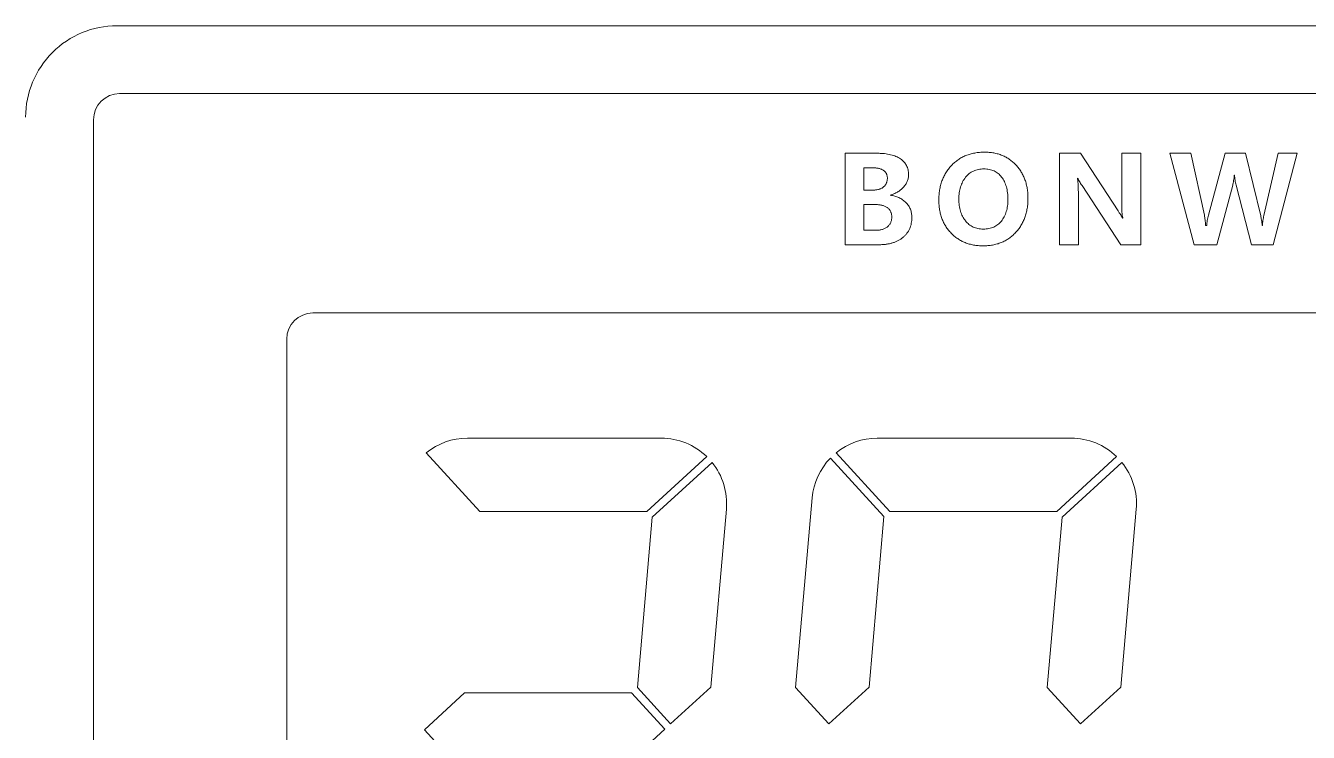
# Model space of a CAD drawing. Header units: millimetres. Extents: x 130143 to 328923, y 19139 to 134795.
# Drawn here: x 230552 to 231289, y 63557 to 63962 of the extents above; entities that cross this region are included whole.
import ezdxf

# ---------------------------------------------------------------- set-up
doc = ezdxf.new("R2010")
doc.units = ezdxf.units.MM
doc.header["$LTSCALE"] = 10
doc.layers.add('邦威智能化', color=7, linetype='Continuous', lineweight=18)

msp = doc.modelspace()

# ---------------------------------------------------------------- linework, layer by layer
at = {"layer": '邦威智能化'}
msp.add_line((231789.78775, 63962.32013), (230604.78775, 63962.32013), dxfattribs=at)
at = {"layer": '邦威智能化', "color": 7, "linetype": 'Continuous', "lineweight": 15}
for p, q in [((231788.28775, 63923.32013), (230606.28775, 63923.32013)), ((230591.28775, 63908.32013), (230591.28775, 62726.32013)), ((231023.04994, 63889.02744), (231041.68704, 63889.02744)), ((231023.04994, 63836.52744), (231023.04994, 63889.02744)), ((231146.23287, 63889.02744), (231158.44752, 63889.02744)), ((231146.23287, 63836.52744), (231146.23287, 63889.02744)), ((231158.44752, 63889.02744), (231179.9057, 63856.01487)), ((231182.08653, 63889.02744), (231192.97067, 63889.02744)), ((231182.08653, 63859.09604), (231182.08653, 63889.02744)), ((231192.97067, 63889.02744), (231192.97067, 63836.52744)), ((231209.74507, 63889.02744), (231221.83967, 63889.02744)), ((231223.7404, 63836.52744), (231209.74507, 63889.02744)), ((231221.83967, 63889.02744), (231229.5326, 63853.40387)), ((231231.90351, 63853.57394), (231241.48716, 63889.02744)), ((231241.48716, 63889.02744), (231253.17161, 63889.02744)), ((231253.17161, 63889.02744), (231261.88493, 63853.13377)), ((231263.73563, 63853.33384), (231272.00878, 63889.02744)), ((231282.89293, 63889.02744), (231268.97763, 63836.52744)), ((231272.00878, 63889.02744), (231282.89293, 63889.02744)), ((231033.93409, 63880.70427), (231033.93409, 63867.89939)), ((231038.63588, 63880.70427), (231033.93409, 63880.70427)), ((231156.71686, 63874.76201), (231156.5468, 63874.76201)), ((231246.87921, 63876.54269), (231246.73916, 63876.54269)), ((231033.93409, 63867.89939), (231039.2161, 63867.89939)), ((231181.4963, 63836.52744), (231159.22782, 63870.49038)), ((231245.7988, 63870.75048), (231236.64531, 63836.52744)), ((231256.61292, 63836.52744), (231247.71953, 63870.75048)), ((231033.93409, 63859.57622), (231033.93409, 63844.85061)), ((231040.61664, 63859.57622), (231033.93409, 63859.57622)), ((231048.99983, 63865.05831), (231048.99983, 63864.91826)), ((231157.11702, 63866.38882), (231157.11702, 63836.52744)), ((231182.51669, 63851.84328), (231182.68676, 63851.84328)), ((231033.93409, 63844.85061), (231040.72668, 63844.85061)), ((231230.23287, 63847.50162), (231230.87311, 63847.50162)), ((231262.71524, 63847.57165), (231262.88531, 63847.57165)), ((231042.57738, 63836.52744), (231023.04994, 63836.52744)), ((231157.11702, 63836.52744), (231146.23287, 63836.52744)), ((231192.97067, 63836.52744), (231181.4963, 63836.52744)), ((231236.64531, 63836.52744), (231223.7404, 63836.52744)), ((231268.97763, 63836.52744), (231256.61292, 63836.52744)), ((230717.28775, 63797.32013), (231677.28775, 63797.32013)), ((230702.28775, 63077.32013), (230702.28775, 63782.32013)), ((230806.09443, 63725.42281), (230917.51843, 63725.42281)), ((231041.59443, 63725.42281), (231153.01843, 63725.42281)), ((230813.26969, 63683.42281), (230782.46431, 63717.04097)), ((230943.59644, 63714.87067), (230909.27712, 63683.42281)), ((231014.64656, 63714.00082), (231045.45194, 63680.38265)), ((231048.76969, 63683.42281), (231017.96431, 63717.04097)), ((231179.09644, 63714.87067), (231144.77712, 63683.42281)), ((230912.31727, 63680.10506), (230946.6366, 63711.55292)), ((231147.81727, 63680.10506), (231182.1366, 63711.55292)), ((230994.70277, 63582.21296), (231004.23713, 63691.19115)), ((230909.27712, 63683.42281), (230813.26969, 63683.42281)), ((230954.87573, 63684.65447), (230945.93755, 63582.49056)), ((231144.77712, 63683.42281), (231048.76969, 63683.42281)), ((231190.37573, 63684.65447), (231181.43755, 63582.49056)), ((230903.75283, 63582.21296), (230912.31727, 63680.10506)), ((231045.45194, 63680.38265), (231036.88749, 63582.49056)), ((231139.25283, 63582.21296), (231147.81727, 63680.10506)), ((230781.3587, 63558.03401), (230804.42764, 63579.17281)), ((230804.42764, 63579.17281), (230900.43508, 63579.17281)), ((230900.43508, 63579.17281), (230919.55085, 63558.3116)), ((230922.8686, 63561.35176), (230903.75283, 63582.21296)), ((230945.93755, 63582.49056), (230922.8686, 63561.35176)), ((231013.81854, 63561.35176), (230994.70277, 63582.21296)), ((231036.88749, 63582.49056), (231013.81854, 63561.35176)), ((231158.3686, 63561.35176), (231139.25283, 63582.21296)), ((231181.43755, 63582.49056), (231158.3686, 63561.35176)), ((230800.47447, 63537.17281), (230781.3587, 63558.03401)), ((230919.55085, 63558.3116), (230896.4819, 63537.17281))]:
    msp.add_line(p, q, dxfattribs=at)
at = {"layer": '邦威智能化'}
msp.add_arc((230604.78775, 63909.82013), 52.5, 90, 180.00000001, dxfattribs=at)
at = {"layer": '邦威智能化', "color": 7, "linetype": 'Continuous', "lineweight": 15}
for centre, radius, start, end in [((230606.28775, 63908.32013), 15, 90, 180), ((230606.28775, 63908.32013), 15, 90, 180), ((230717.28775, 63782.32013), 15, 90, 180), ((230717.28775, 63782.32013), 15, 90, 180), ((230806.09443, 63687.92281), 37.5, 90, 129.06018723), ((230806.09443, 63687.92281), 37.5, 90, 129.06018723), ((230917.51843, 63687.92281), 37.5, 45.93981277, 90), ((230917.51843, 63687.92281), 37.5, 45.93981277, 90), ((231041.59443, 63687.92281), 37.5, 90, 129.06018723), ((231041.59443, 63687.92281), 37.5, 90, 129.06018723), ((231153.01843, 63687.92281), 37.5, 45.93981277, 90), ((231153.01843, 63687.92281), 37.5, 45.93981277, 90), ((231041.59443, 63687.92281), 37.5, 135.93981277, 175), ((231041.59443, 63687.92281), 37.5, 135.93981277, 175), ((230917.51843, 63687.92281), 37.5, 355, 39.06018723), ((230917.51843, 63687.92281), 37.5, 355, 39.06018723), ((231153.01843, 63687.92281), 37.5, 355, 39.06018723), ((231153.01843, 63687.92281), 37.5, 355, 39.06018723)]:
    msp.add_arc(centre, radius, start, end, dxfattribs=at)
for points, knots in [([(231041.68704, 63889.02744), (231042.38091, 63889.01832), (231043.73034, 63889.00059), (231045.69127, 63888.84992), (231047.5319, 63888.60034), (231049.25349, 63888.25946), (231050.84639, 63887.79504), (231052.32345, 63887.24793), (231053.67219, 63886.58805), (231054.89982, 63885.83651), (231055.9987, 63885.00028), (231056.94091, 63884.06151), (231057.75081, 63883.05943), (231058.41018, 63881.97301), (231058.92228, 63880.80933), (231059.28013, 63879.56415), (231059.50907, 63878.24511), (231059.53208, 63877.3373), (231059.54385, 63876.87281)], [0, 0, 0, 0, 293.060453039, 569.941111087, 830.097659767, 1077.331116466, 1310.472808882, 1530.227243619, 1741.887844779, 1943.604000316, 2137.435354304, 2323.687488651, 2504.068311581, 2680.411366905, 2858.895923054, 3039.414179012, 3226.516541501, 3422.551375952, 3422.551375952, 3422.551375952, 3422.551375952]), ([(231041.68704, 63889.02744), (231042.38091, 63889.01832), (231043.73034, 63889.00059), (231045.69127, 63888.84992), (231047.5319, 63888.60034), (231049.25349, 63888.25946), (231050.84639, 63887.79504), (231052.32345, 63887.24793), (231053.67219, 63886.58805), (231054.89982, 63885.83651), (231055.9987, 63885.00028), (231056.94091, 63884.06151), (231057.75081, 63883.05943), (231058.41018, 63881.97301), (231058.92228, 63880.80933), (231059.28013, 63879.56415), (231059.50907, 63878.24511), (231059.53208, 63877.3373), (231059.54385, 63876.87281)], [0, 0, 0, 0, 293.060453039, 569.941111087, 830.097659767, 1077.331116466, 1310.472808882, 1530.227243619, 1741.887844779, 1943.604000316, 2137.435354304, 2323.687488651, 2504.068311581, 2680.411366905, 2858.895923054, 3039.414179012, 3226.516541501, 3422.551375952, 3422.551375952, 3422.551375952, 3422.551375952]), ([(231076.95848, 63862.10719), (231076.97765, 63863.10197), (231077.01522, 63865.05091), (231077.36725, 63867.90162), (231077.91879, 63870.61603), (231078.71213, 63873.18497), (231079.72404, 63875.61435), (231080.97304, 63877.89424), (231082.43985, 63880.03946), (231084.12727, 63882.01968), (231085.98982, 63883.82166), (231088.01806, 63885.39135), (231090.19935, 63886.71007), (231092.51938, 63887.79498), (231094.98512, 63888.63747), (231097.59306, 63889.23481), (231100.34687, 63889.60289), (231102.2336, 63889.64576), (231103.19848, 63889.66769)], [0, 0, 0, 0, 241.400929913, 472.945982908, 696.167796768, 913.04787093, 1124.581840081, 1333.972009997, 1543.017633401, 1754.365644036, 1964.480641464, 2171.090423202, 2375.591309239, 2582.018633034, 2791.684032496, 3006.90191021, 3230.616384479, 3464.768944045, 3464.768944045, 3464.768944045, 3464.768944045]), ([(231076.95848, 63862.10719), (231076.97765, 63863.10197), (231077.01522, 63865.05091), (231077.36725, 63867.90162), (231077.91879, 63870.61603), (231078.71213, 63873.18497), (231079.72404, 63875.61435), (231080.97304, 63877.89424), (231082.43985, 63880.03946), (231084.12727, 63882.01968), (231085.98982, 63883.82166), (231088.01806, 63885.39135), (231090.19935, 63886.71007), (231092.51938, 63887.79498), (231094.98512, 63888.63747), (231097.59306, 63889.23481), (231100.34687, 63889.60289), (231102.2336, 63889.64576), (231103.19848, 63889.66769)], [0, 0, 0, 0, 241.400929913, 472.945982908, 696.167796768, 913.04787093, 1124.581840081, 1333.972009997, 1543.017633401, 1754.365644036, 1964.480641464, 2171.090423202, 2375.591309239, 2582.018633034, 2791.684032496, 3006.90191021, 3230.616384479, 3464.768944045, 3464.768944045, 3464.768944045, 3464.768944045]), ([(231103.19848, 63889.66769), (231104.11316, 63889.64369), (231105.90564, 63889.59665), (231108.52735, 63889.25581), (231111.01051, 63888.67492), (231113.36133, 63887.86425), (231115.56788, 63886.80598), (231117.64761, 63885.53136), (231119.57596, 63884.00842), (231121.34814, 63882.26772), (231122.95484, 63880.35805), (231124.35174, 63878.29387), (231125.54009, 63876.09993), (231126.5122, 63873.77093), (231127.26445, 63871.30764), (231127.78773, 63868.71423), (231128.11658, 63865.99044), (231128.15722, 63864.12892), (231128.17799, 63863.17759)], [0, 0, 0, 0, 236.808840732, 464.070296078, 683.140403814, 896.131544044, 1106.613970862, 1315.567793706, 1526.474830374, 1741.399838472, 1957.750982753, 2171.608426994, 2385.643587791, 2602.765242743, 2823.997582488, 3051.416446114, 3287.033837889, 3533.29694145, 3533.29694145, 3533.29694145, 3533.29694145]), ([(231103.19848, 63889.66769), (231104.11316, 63889.64369), (231105.90564, 63889.59665), (231108.52735, 63889.25581), (231111.01051, 63888.67492), (231113.36133, 63887.86425), (231115.56788, 63886.80598), (231117.64761, 63885.53136), (231119.57596, 63884.00842), (231121.34814, 63882.26772), (231122.95484, 63880.35805), (231124.35174, 63878.29387), (231125.54009, 63876.09993), (231126.5122, 63873.77093), (231127.26445, 63871.30764), (231127.78773, 63868.71423), (231128.11658, 63865.99044), (231128.15722, 63864.12892), (231128.17799, 63863.17759)], [0, 0, 0, 0, 236.808840732, 464.070296078, 683.140403814, 896.131544044, 1106.613970862, 1315.567793706, 1526.474830374, 1741.399838472, 1957.750982753, 2171.608426994, 2385.643587791, 2602.765242743, 2823.997582488, 3051.416446114, 3287.033837889, 3533.29694145, 3533.29694145, 3533.29694145, 3533.29694145]), ([(231047.37921, 63874.752), (231047.3759, 63874.99269), (231047.36948, 63875.46015), (231047.24897, 63876.13569), (231047.08718, 63876.77011), (231046.83895, 63877.35399), (231046.54398, 63877.90396), (231046.15658, 63878.39157), (231045.71367, 63878.83921), (231045.19324, 63879.23275), (231044.60702, 63879.57667), (231043.95418, 63879.88198), (231043.23449, 63880.14024), (231042.44412, 63880.34799), (231041.58744, 63880.5049), (231040.66623, 63880.62607), (231039.67403, 63880.69575), (231038.98946, 63880.70137), (231038.63588, 63880.70427)], [0, 0, 0, 0, 204.998774073, 398.147819132, 583.776437042, 762.338918868, 938.069071251, 1114.465697538, 1291.480578322, 1474.120661527, 1669.270440634, 1870.343236843, 2088.109656382, 2320.648408874, 2566.69759339, 2830.630312356, 3112.962385968, 3414.558164398, 3414.558164398, 3414.558164398, 3414.558164398]), ([(231047.37921, 63874.752), (231047.3759, 63874.99269), (231047.36948, 63875.46015), (231047.24897, 63876.13569), (231047.08718, 63876.77011), (231046.83895, 63877.35399), (231046.54398, 63877.90396), (231046.15658, 63878.39157), (231045.71367, 63878.83921), (231045.19324, 63879.23275), (231044.60702, 63879.57667), (231043.95418, 63879.88198), (231043.23449, 63880.14024), (231042.44412, 63880.34799), (231041.58744, 63880.5049), (231040.66623, 63880.62607), (231039.67403, 63880.69575), (231038.98946, 63880.70137), (231038.63588, 63880.70427)], [0, 0, 0, 0, 204.998774073, 398.147819132, 583.776437042, 762.338918868, 938.069071251, 1114.465697538, 1291.480578322, 1474.120661527, 1669.270440634, 1870.343236843, 2088.109656382, 2320.648408874, 2566.69759339, 2830.630312356, 3112.962385968, 3414.558164398, 3414.558164398, 3414.558164398, 3414.558164398]), ([(231039.2161, 63867.89939), (231039.52306, 63867.9057), (231040.12136, 63867.91801), (231040.99745, 63867.99791), (231041.82476, 63868.13359), (231042.59938, 63868.33755), (231043.32496, 63868.58456), (231043.99943, 63868.89554), (231044.62009, 63869.26846), (231045.19337, 63869.68645), (231045.70536, 63870.16064), (231046.16169, 63870.6774), (231046.52851, 63871.25718), (231046.84288, 63871.86771), (231047.08602, 63872.5259), (231047.24914, 63873.22874), (231047.36924, 63873.97431), (231047.37583, 63874.48805), (231047.37921, 63874.752)], [0, 0, 0, 0, 259.750366217, 506.289120094, 743.813116964, 968.307310788, 1183.381479794, 1391.703806027, 1595.446210782, 1795.242039837, 1990.950726939, 2185.004558547, 2376.767432397, 2569.854536906, 2765.380042835, 2968.652904262, 3179.766021654, 3402.854722302, 3402.854722302, 3402.854722302, 3402.854722302]), ([(231039.2161, 63867.89939), (231039.52306, 63867.9057), (231040.12136, 63867.91801), (231040.99745, 63867.99791), (231041.82476, 63868.13359), (231042.59938, 63868.33755), (231043.32496, 63868.58456), (231043.99943, 63868.89554), (231044.62009, 63869.26846), (231045.19337, 63869.68645), (231045.70536, 63870.16064), (231046.16169, 63870.6774), (231046.52851, 63871.25718), (231046.84288, 63871.86771), (231047.08602, 63872.5259), (231047.24914, 63873.22874), (231047.36924, 63873.97431), (231047.37583, 63874.48805), (231047.37921, 63874.752)], [0, 0, 0, 0, 259.750366217, 506.289120094, 743.813116964, 968.307310788, 1183.381479794, 1391.703806027, 1595.446210782, 1795.242039837, 1990.950726939, 2185.004558547, 2376.767432397, 2569.854536906, 2765.380042835, 2968.652904262, 3179.766021654, 3402.854722302, 3402.854722302, 3402.854722302, 3402.854722302]), ([(231059.54385, 63876.87281), (231059.53383, 63876.5255), (231059.514, 63875.83807), (231059.36805, 63874.82378), (231059.14379, 63873.83944), (231058.80597, 63872.89404), (231058.38682, 63871.97644), (231057.8606, 63871.09606), (231057.25107, 63870.24365), (231056.55061, 63869.43711), (231055.77857, 63868.68176), (231054.96328, 63867.968), (231054.08658, 63867.32745), (231053.16403, 63866.74602), (231052.19588, 63866.22474), (231051.17297, 63865.77538), (231050.11063, 63865.37027), (231049.37178, 63865.16277), (231048.99983, 63865.05831)], [0, 0, 0, 0, 209.297092888, 414.263432742, 616.61079396, 816.870595569, 1018.337398373, 1223.805829968, 1434.114049068, 1649.312816792, 1866.790267184, 2084.824401381, 2301.929936237, 2520.547062814, 2741.782341872, 2964.047157492, 3193.671084234, 3426.449609684, 3426.449609684, 3426.449609684, 3426.449609684]), ([(231059.54385, 63876.87281), (231059.53383, 63876.5255), (231059.514, 63875.83807), (231059.36805, 63874.82378), (231059.14379, 63873.83944), (231058.80597, 63872.89404), (231058.38682, 63871.97644), (231057.8606, 63871.09606), (231057.25107, 63870.24365), (231056.55061, 63869.43711), (231055.77857, 63868.68176), (231054.96328, 63867.968), (231054.08658, 63867.32745), (231053.16403, 63866.74602), (231052.19588, 63866.22474), (231051.17297, 63865.77538), (231050.11063, 63865.37027), (231049.37178, 63865.16277), (231048.99983, 63865.05831)], [0, 0, 0, 0, 209.297092888, 414.263432742, 616.61079396, 816.870595569, 1018.337398373, 1223.805829968, 1434.114049068, 1649.312816792, 1866.790267184, 2084.824401381, 2301.929936237, 2520.547062814, 2741.782341872, 2964.047157492, 3193.671084234, 3426.449609684, 3426.449609684, 3426.449609684, 3426.449609684]), ([(231102.84834, 63880.06403), (231102.30409, 63880.04774), (231101.24434, 63880.01603), (231099.69661, 63879.79542), (231098.24041, 63879.41474), (231096.86974, 63878.88279), (231095.58907, 63878.1985), (231094.40061, 63877.3576), (231093.29385, 63876.37639), (231092.29894, 63875.23875), (231091.40097, 63873.99267), (231090.61793, 63872.64533), (231089.9561, 63871.208), (231089.41576, 63869.68074), (231088.99606, 63868.06391), (231088.69919, 63866.3577), (231088.51533, 63864.56216), (231088.49385, 63863.33477), (231088.48287, 63862.70742)], [0, 0, 0, 0, 225.030822466, 438.171972377, 644.864052073, 846.13112575, 1044.773732607, 1243.703284828, 1446.846280868, 1654.91363354, 1867.304126782, 2081.099939253, 2298.270812989, 2520.696842326, 2750.128966955, 2988.163570019, 3236.231012174, 3495.595717979, 3495.595717979, 3495.595717979, 3495.595717979]), ([(231102.84834, 63880.06403), (231102.30409, 63880.04774), (231101.24434, 63880.01603), (231099.69661, 63879.79542), (231098.24041, 63879.41474), (231096.86974, 63878.88279), (231095.58907, 63878.1985), (231094.40061, 63877.3576), (231093.29385, 63876.37639), (231092.29894, 63875.23875), (231091.40097, 63873.99267), (231090.61793, 63872.64533), (231089.9561, 63871.208), (231089.41576, 63869.68074), (231088.99606, 63868.06391), (231088.69919, 63866.3577), (231088.51533, 63864.56216), (231088.49385, 63863.33477), (231088.48287, 63862.70742)], [0, 0, 0, 0, 225.030822466, 438.171972377, 644.864052073, 846.13112575, 1044.773732607, 1243.703284828, 1446.846280868, 1654.91363354, 1867.304126782, 2081.099939253, 2298.270812989, 2520.696842326, 2750.128966955, 2988.163570019, 3236.231012174, 3495.595717979, 3495.595717979, 3495.595717979, 3495.595717979]), ([(231116.6536, 63862.50734), (231116.64196, 63863.16797), (231116.61927, 63864.45482), (231116.44697, 63866.32969), (231116.16873, 63868.09816), (231115.78335, 63869.76284), (231115.27545, 63871.32184), (231114.63712, 63872.76596), (231113.91293, 63874.11823), (231113.05775, 63875.34752), (231112.11369, 63876.46184), (231111.06597, 63877.42967), (231109.92618, 63878.25134), (231108.68453, 63878.91049), (231107.35689, 63879.43622), (231105.93574, 63879.80319), (231104.4229, 63880.0292), (231103.3827, 63880.05221), (231102.84834, 63880.06403)], [0, 0, 0, 0, 277.012148611, 539.593061106, 788.808281949, 1027.264754229, 1255.449853086, 1475.249376089, 1688.638577262, 1897.718311692, 2102.029697261, 2299.952791664, 2494.376957137, 2689.579073331, 2887.975857509, 3091.827297531, 3303.832795154, 3527.792318892, 3527.792318892, 3527.792318892, 3527.792318892]), ([(231116.6536, 63862.50734), (231116.64196, 63863.16797), (231116.61927, 63864.45482), (231116.44697, 63866.32969), (231116.16873, 63868.09816), (231115.78335, 63869.76284), (231115.27545, 63871.32184), (231114.63712, 63872.76596), (231113.91293, 63874.11823), (231113.05775, 63875.34752), (231112.11369, 63876.46184), (231111.06597, 63877.42967), (231109.92618, 63878.25134), (231108.68453, 63878.91049), (231107.35689, 63879.43622), (231105.93574, 63879.80319), (231104.4229, 63880.0292), (231103.3827, 63880.05221), (231102.84834, 63880.06403)], [0, 0, 0, 0, 277.012148611, 539.593061106, 788.808281949, 1027.264754229, 1255.449853086, 1475.249376089, 1688.638577262, 1897.718311692, 2102.029697261, 2299.952791664, 2494.376957137, 2689.579073331, 2887.975857509, 3091.827297531, 3303.832795154, 3527.792318892, 3527.792318892, 3527.792318892, 3527.792318892]), ([(231156.5468, 63874.76201), (231156.59171, 63874.52218), (231156.68749, 63874.01071), (231156.8057, 63873.19335), (231156.90434, 63872.28238), (231156.98306, 63871.28154), (231157.04291, 63870.1908), (231157.0787, 63869.00663), (231157.1126, 63867.72951), (231157.11551, 63866.84569), (231157.11702, 63866.38882)], [0, 0, 0, 0, 163.159147477, 347.970203647, 552.125535186, 775.842088512, 1019.284519059, 1282.580477388, 1568.104086869, 1873.627813026, 1873.627813026, 1873.627813026, 1873.627813026]), ([(231156.5468, 63874.76201), (231156.59171, 63874.52218), (231156.68749, 63874.01071), (231156.8057, 63873.19335), (231156.90434, 63872.28238), (231156.98306, 63871.28154), (231157.04291, 63870.1908), (231157.0787, 63869.00663), (231157.1126, 63867.72951), (231157.11551, 63866.84569), (231157.11702, 63866.38882)], [0, 0, 0, 0, 163.159147477, 347.970203647, 552.125535186, 775.842088512, 1019.284519059, 1282.580477388, 1568.104086869, 1873.627813026, 1873.627813026, 1873.627813026, 1873.627813026]), ([(231159.22782, 63870.49038), (231158.95453, 63870.90856), (231158.44062, 63871.69494), (231157.76433, 63872.8322), (231157.18236, 63873.82834), (231156.86396, 63874.46697), (231156.71686, 63874.76201)], [0, 0, 0, 0, 302.847604947, 569.489874941, 802.209655913, 1002.042470002, 1002.042470002, 1002.042470002, 1002.042470002]), ([(231159.22782, 63870.49038), (231158.95453, 63870.90856), (231158.44062, 63871.69494), (231157.76433, 63872.8322), (231157.18236, 63873.82834), (231156.86396, 63874.46697), (231156.71686, 63874.76201)], [0, 0, 0, 0, 302.847604947, 569.489874941, 802.209655913, 1002.042470002, 1002.042470002, 1002.042470002, 1002.042470002]), ([(231246.73916, 63876.54269), (231246.68376, 63875.9819), (231246.57768, 63874.90809), (231246.35318, 63873.38105), (231246.11559, 63872.00577), (231245.90036, 63871.15291), (231245.7988, 63870.75048)], [0, 0, 0, 0, 302.084551323, 578.445079113, 827.430757638, 1049.891920692, 1049.891920692, 1049.891920692, 1049.891920692]), ([(231246.73916, 63876.54269), (231246.68376, 63875.9819), (231246.57768, 63874.90809), (231246.35318, 63873.38105), (231246.11559, 63872.00577), (231245.90036, 63871.15291), (231245.7988, 63870.75048)], [0, 0, 0, 0, 302.084551323, 578.445079113, 827.430757638, 1049.891920692, 1049.891920692, 1049.891920692, 1049.891920692]), ([(231247.71953, 63870.75048), (231247.60635, 63871.21602), (231247.3781, 63872.1548), (231247.1531, 63873.59447), (231246.95947, 63875.05777), (231246.9061, 63876.04524), (231246.87921, 63876.54269)], [0, 0, 0, 0, 257.487132181, 519.233813493, 782.986995878, 1050.738086847, 1050.738086847, 1050.738086847, 1050.738086847]), ([(231247.71953, 63870.75048), (231247.60635, 63871.21602), (231247.3781, 63872.1548), (231247.1531, 63873.59447), (231246.95947, 63875.05777), (231246.9061, 63876.04524), (231246.87921, 63876.54269)], [0, 0, 0, 0, 257.487132181, 519.233813493, 782.986995878, 1050.738086847, 1050.738086847, 1050.738086847, 1050.738086847]), ([(231049.94019, 63852.44351), (231049.93188, 63852.71729), (231049.91561, 63853.25376), (231049.80652, 63854.03596), (231049.61766, 63854.7722), (231049.34437, 63855.45557), (231049.00165, 63856.09552), (231048.57923, 63856.68493), (231048.08552, 63857.23233), (231047.51043, 63857.72091), (231046.87078, 63858.16124), (231046.16589, 63858.54157), (231045.39918, 63858.86484), (231044.56304, 63859.11961), (231043.6688, 63859.33352), (231042.7071, 63859.46574), (231041.68564, 63859.56142), (231040.98036, 63859.57119), (231040.61664, 63859.57622)], [0, 0, 0, 0, 210.240698106, 411.964773995, 605.13623962, 792.499943614, 975.830044132, 1161.294029506, 1348.026641388, 1540.517923684, 1739.410012164, 1943.381013927, 2154.555428091, 2377.291885441, 2613.960791094, 2859.870600218, 3122.093767711, 3401.333857515, 3401.333857515, 3401.333857515, 3401.333857515]), ([(231049.94019, 63852.44351), (231049.93188, 63852.71729), (231049.91561, 63853.25376), (231049.80652, 63854.03596), (231049.61766, 63854.7722), (231049.34437, 63855.45557), (231049.00165, 63856.09552), (231048.57923, 63856.68493), (231048.08552, 63857.23233), (231047.51043, 63857.72091), (231046.87078, 63858.16124), (231046.16589, 63858.54157), (231045.39918, 63858.86484), (231044.56304, 63859.11961), (231043.6688, 63859.33352), (231042.7071, 63859.46574), (231041.68564, 63859.56142), (231040.98036, 63859.57119), (231040.61664, 63859.57622)], [0, 0, 0, 0, 210.240698106, 411.964773995, 605.13623962, 792.499943614, 975.830044132, 1161.294029506, 1348.026641388, 1540.517923684, 1739.410012164, 1943.381013927, 2154.555428091, 2377.291885441, 2613.960791094, 2859.870600218, 3122.093767711, 3401.333857515, 3401.333857515, 3401.333857515, 3401.333857515]), ([(231048.99983, 63864.91826), (231049.45449, 63864.85505), (231050.34995, 63864.73057), (231051.65191, 63864.42966), (231052.88171, 63864.03391), (231054.05468, 63863.5824), (231055.14535, 63863.0116), (231056.18241, 63862.37575), (231057.14332, 63861.64061), (231058.03361, 63860.83074), (231058.84169, 63859.95716), (231059.54909, 63859.02102), (231060.14385, 63858.02507), (231060.62141, 63856.96875), (231061.00624, 63855.86506), (231061.27532, 63854.70497), (231061.43914, 63853.49198), (231061.45601, 63852.66411), (231061.46458, 63852.24343)], [0, 0, 0, 0, 239.876012151, 472.439339195, 697.36466052, 914.886780964, 1128.497391366, 1339.877319095, 1550.104125761, 1759.875151695, 1968.360318634, 2171.261629123, 2372.153779995, 2573.401057843, 2776.264926449, 2982.176420601, 3194.93184397, 3414.739821068, 3414.739821068, 3414.739821068, 3414.739821068]), ([(231048.99983, 63864.91826), (231049.45449, 63864.85505), (231050.34995, 63864.73057), (231051.65191, 63864.42966), (231052.88171, 63864.03391), (231054.05468, 63863.5824), (231055.14535, 63863.0116), (231056.18241, 63862.37575), (231057.14332, 63861.64061), (231058.03361, 63860.83074), (231058.84169, 63859.95716), (231059.54909, 63859.02102), (231060.14385, 63858.02507), (231060.62141, 63856.96875), (231061.00624, 63855.86506), (231061.27532, 63854.70497), (231061.43914, 63853.49198), (231061.45601, 63852.66411), (231061.46458, 63852.24343)], [0, 0, 0, 0, 239.876012151, 472.439339195, 697.36466052, 914.886780964, 1128.497391366, 1339.877319095, 1550.104125761, 1759.875151695, 1968.360318634, 2171.261629123, 2372.153779995, 2573.401057843, 2776.264926449, 2982.176420601, 3194.93184397, 3414.739821068, 3414.739821068, 3414.739821068, 3414.739821068]), ([(231102.34815, 63835.8872), (231101.42989, 63835.90563), (231099.62641, 63835.94183), (231096.99184, 63836.30612), (231094.48612, 63836.86703), (231092.11673, 63837.67569), (231089.87661, 63838.70503), (231087.77191, 63839.9766), (231085.8011, 63841.4768), (231083.97993, 63843.19226), (231082.33337, 63845.08544), (231080.89717, 63847.12957), (231079.66345, 63849.29816), (231078.67778, 63851.6106), (231077.90034, 63854.0486), (231077.35692, 63856.61893), (231077.01818, 63859.3204), (231076.97865, 63861.16581), (231076.95848, 63862.10719)], [0, 0, 0, 0, 231.796699006, 455.254343808, 670.392604482, 879.469412605, 1086.351481427, 1291.890274425, 1499.250097958, 1710.768978481, 1922.709985929, 2131.842766556, 2340.775334021, 2551.669530555, 2765.556183729, 2986.0853151, 3214.341889498, 3452.029559548, 3452.029559548, 3452.029559548, 3452.029559548]), ([(231102.34815, 63835.8872), (231101.42989, 63835.90563), (231099.62641, 63835.94183), (231096.99184, 63836.30612), (231094.48612, 63836.86703), (231092.11673, 63837.67569), (231089.87661, 63838.70503), (231087.77191, 63839.9766), (231085.8011, 63841.4768), (231083.97993, 63843.19226), (231082.33337, 63845.08544), (231080.89717, 63847.12957), (231079.66345, 63849.29816), (231078.67778, 63851.6106), (231077.90034, 63854.0486), (231077.35692, 63856.61893), (231077.01818, 63859.3204), (231076.97865, 63861.16581), (231076.95848, 63862.10719)], [0, 0, 0, 0, 231.796699006, 455.254343808, 670.392604482, 879.469412605, 1086.351481427, 1291.890274425, 1499.250097958, 1710.768978481, 1922.709985929, 2131.842766556, 2340.775334021, 2551.669530555, 2765.556183729, 2986.0853151, 3214.341889498, 3452.029559548, 3452.029559548, 3452.029559548, 3452.029559548]), ([(231088.48287, 63862.70742), (231088.49518, 63862.09019), (231088.51931, 63860.88001), (231088.68536, 63859.10632), (231088.98828, 63857.42192), (231089.39979, 63855.8237), (231089.91285, 63854.30474), (231090.56981, 63852.88252), (231091.33256, 63851.54088), (231092.20854, 63850.29681), (231093.18005, 63849.16267), (231094.26369, 63848.18457), (231095.42708, 63847.35048), (231096.67635, 63846.65936), (231098.02231, 63846.14328), (231099.44892, 63845.75726), (231100.96769, 63845.54028), (231102.00737, 63845.50756), (231102.53822, 63845.49086)], [0, 0, 0, 0, 257.097099006, 504.078560593, 741.119123604, 969.191774802, 1191.016433887, 1407.933716696, 1620.702268739, 1833.035135392, 2040.793859783, 2241.395043024, 2439.513987677, 2635.945950651, 2834.298468832, 3038.474352742, 3250.425260015, 3471.553040381, 3471.553040381, 3471.553040381, 3471.553040381]), ([(231088.48287, 63862.70742), (231088.49518, 63862.09019), (231088.51931, 63860.88001), (231088.68536, 63859.10632), (231088.98828, 63857.42192), (231089.39979, 63855.8237), (231089.91285, 63854.30474), (231090.56981, 63852.88252), (231091.33256, 63851.54088), (231092.20854, 63850.29681), (231093.18005, 63849.16267), (231094.26369, 63848.18457), (231095.42708, 63847.35048), (231096.67635, 63846.65936), (231098.02231, 63846.14328), (231099.44892, 63845.75726), (231100.96769, 63845.54028), (231102.00737, 63845.50756), (231102.53822, 63845.49086)], [0, 0, 0, 0, 257.097099006, 504.078560593, 741.119123604, 969.191774802, 1191.016433887, 1407.933716696, 1620.702268739, 1833.035135392, 2040.793859783, 2241.395043024, 2439.513987677, 2635.945950651, 2834.298468832, 3038.474352742, 3250.425260015, 3471.553040381, 3471.553040381, 3471.553040381, 3471.553040381]), ([(231128.17799, 63863.17759), (231128.15922, 63862.18608), (231128.12251, 63860.24697), (231127.7663, 63857.41427), (231127.22968, 63854.7219), (231126.44248, 63852.17241), (231125.4329, 63849.76507), (231124.19393, 63847.5002), (231122.73866, 63845.37952), (231121.06983, 63843.4241), (231119.22453, 63841.65582), (231117.22641, 63840.10394), (231115.08426, 63838.79792), (231112.80277, 63837.72953), (231110.3846, 63836.8988), (231107.82672, 63836.31032), (231105.13256, 63835.95498), (231103.28961, 63835.91012), (231102.34815, 63835.8872)], [0, 0, 0, 0, 247.518025054, 484.074947068, 711.92320747, 932.413787568, 1149.269449432, 1362.826446095, 1576.045402187, 1790.495305917, 2003.727273479, 2213.289440484, 2421.110072649, 2629.002447937, 2841.282482319, 3058.451362546, 3283.543255488, 3518.611883885, 3518.611883885, 3518.611883885, 3518.611883885]), ([(231128.17799, 63863.17759), (231128.15922, 63862.18608), (231128.12251, 63860.24697), (231127.7663, 63857.41427), (231127.22968, 63854.7219), (231126.44248, 63852.17241), (231125.4329, 63849.76507), (231124.19393, 63847.5002), (231122.73866, 63845.37952), (231121.06983, 63843.4241), (231119.22453, 63841.65582), (231117.22641, 63840.10394), (231115.08426, 63838.79792), (231112.80277, 63837.72953), (231110.3846, 63836.8988), (231107.82672, 63836.31032), (231105.13256, 63835.95498), (231103.28961, 63835.91012), (231102.34815, 63835.8872)], [0, 0, 0, 0, 247.518025054, 484.074947068, 711.92320747, 932.413787568, 1149.269449432, 1362.826446095, 1576.045402187, 1790.495305917, 2003.727273479, 2213.289440484, 2421.110072649, 2629.002447937, 2841.282482319, 3058.451362546, 3283.543255488, 3518.611883885, 3518.611883885, 3518.611883885, 3518.611883885]), ([(231102.53822, 63845.49086), (231103.07926, 63845.50263), (231104.13606, 63845.52563), (231105.6741, 63845.75387), (231107.12072, 63846.10897), (231108.47836, 63846.61337), (231109.74093, 63847.26506), (231110.91492, 63848.05916), (231111.97866, 63849.01508), (231112.95894, 63850.09105), (231113.82943, 63851.29866), (231114.58826, 63852.60969), (231115.23313, 63854.01954), (231115.74964, 63855.52917), (231116.16202, 63857.13409), (231116.4474, 63858.83752), (231116.61913, 63860.63975), (231116.6419, 63861.87337), (231116.6536, 63862.50734)], [0, 0, 0, 0, 227.694903066, 444.749296012, 653.179282236, 854.016222299, 1053.102840806, 1250.178632923, 1449.121587039, 1653.905842829, 1862.037615327, 2074.705320935, 2290.86304498, 2513.792766667, 2745.726212931, 2987.891016042, 3240.376311759, 3507.309932368, 3507.309932368, 3507.309932368, 3507.309932368]), ([(231102.53822, 63845.49086), (231103.07926, 63845.50263), (231104.13606, 63845.52563), (231105.6741, 63845.75387), (231107.12072, 63846.10897), (231108.47836, 63846.61337), (231109.74093, 63847.26506), (231110.91492, 63848.05916), (231111.97866, 63849.01508), (231112.95894, 63850.09105), (231113.82943, 63851.29866), (231114.58826, 63852.60969), (231115.23313, 63854.01954), (231115.74964, 63855.52917), (231116.16202, 63857.13409), (231116.4474, 63858.83752), (231116.61913, 63860.63975), (231116.6419, 63861.87337), (231116.6536, 63862.50734)], [0, 0, 0, 0, 227.694903066, 444.749296012, 653.179282236, 854.016222299, 1053.102840806, 1250.178632923, 1449.121587039, 1653.905842829, 1862.037615327, 2074.705320935, 2290.86304498, 2513.792766667, 2745.726212931, 2987.891016042, 3240.376311759, 3507.309932368, 3507.309932368, 3507.309932368, 3507.309932368]), ([(231040.72668, 63844.85061), (231041.07712, 63844.85495), (231041.76284, 63844.86343), (231042.75769, 63844.97075), (231043.69874, 63845.11508), (231044.57827, 63845.33043), (231045.3927, 63845.63012), (231046.16025, 63845.96227), (231046.86094, 63846.3778), (231047.50611, 63846.84496), (231048.0724, 63847.37928), (231048.58429, 63847.94989), (231049.00137, 63848.58336), (231049.34482, 63849.26208), (231049.61763, 63849.98559), (231049.80643, 63850.76144), (231049.91603, 63851.5867), (231049.932, 63852.15306), (231049.94019, 63852.44351)], [0, 0, 0, 0, 263.503086213, 515.607183023, 751.915457249, 979.459965238, 1195.280993173, 1404.137732424, 1607.638082999, 1806.825436676, 2002.072203451, 2192.274331056, 2382.211599172, 2570.685487093, 2763.58145772, 2962.531730551, 3170.073704279, 3388.54632024, 3388.54632024, 3388.54632024, 3388.54632024]), ([(231040.72668, 63844.85061), (231041.07712, 63844.85495), (231041.76284, 63844.86343), (231042.75769, 63844.97075), (231043.69874, 63845.11508), (231044.57827, 63845.33043), (231045.3927, 63845.63012), (231046.16025, 63845.96227), (231046.86094, 63846.3778), (231047.50611, 63846.84496), (231048.0724, 63847.37928), (231048.58429, 63847.94989), (231049.00137, 63848.58336), (231049.34482, 63849.26208), (231049.61763, 63849.98559), (231049.80643, 63850.76144), (231049.91603, 63851.5867), (231049.932, 63852.15306), (231049.94019, 63852.44351)], [0, 0, 0, 0, 263.503086213, 515.607183023, 751.915457249, 979.459965238, 1195.280993173, 1404.137732424, 1607.638082999, 1806.825436676, 2002.072203451, 2192.274331056, 2382.211599172, 2570.685487093, 2763.58145772, 2962.531730551, 3170.073704279, 3388.54632024, 3388.54632024, 3388.54632024, 3388.54632024]), ([(231061.46458, 63852.24343), (231061.45033, 63851.65562), (231061.42252, 63850.5082), (231061.17271, 63848.83658), (231060.78743, 63847.2553), (231060.23619, 63845.76165), (231059.51109, 63844.36767), (231058.6322, 63843.06799), (231057.60475, 63841.85395), (231056.41165, 63840.75341), (231055.09472, 63839.74748), (231053.64326, 63838.88906), (231052.08284, 63838.15466), (231050.40533, 63837.55262), (231048.60838, 63837.09819), (231046.69871, 63836.76993), (231044.67586, 63836.56748), (231043.28813, 63836.541), (231042.57738, 63836.52744)], [0, 0, 0, 0, 216.190450541, 422.00494407, 620.512714535, 814.256633009, 1006.345857734, 1197.275362034, 1390.532930777, 1590.220504841, 1793.428621322, 1999.243114851, 2209.480184821, 2427.228641094, 2654.014259409, 2890.651395458, 3139.735113382, 3401.245927841, 3401.245927841, 3401.245927841, 3401.245927841]), ([(231061.46458, 63852.24343), (231061.45033, 63851.65562), (231061.42252, 63850.5082), (231061.17271, 63848.83658), (231060.78743, 63847.2553), (231060.23619, 63845.76165), (231059.51109, 63844.36767), (231058.6322, 63843.06799), (231057.60475, 63841.85395), (231056.41165, 63840.75341), (231055.09472, 63839.74748), (231053.64326, 63838.88906), (231052.08284, 63838.15466), (231050.40533, 63837.55262), (231048.60838, 63837.09819), (231046.69871, 63836.76993), (231044.67586, 63836.56748), (231043.28813, 63836.541), (231042.57738, 63836.52744)], [0, 0, 0, 0, 216.190450541, 422.00494407, 620.512714535, 814.256633009, 1006.345857734, 1197.275362034, 1390.532930777, 1590.220504841, 1793.428621322, 1999.243114851, 2209.480184821, 2427.228641094, 2654.014259409, 2890.651395458, 3139.735113382, 3401.245927841, 3401.245927841, 3401.245927841, 3401.245927841]), ([(231179.9057, 63856.01487), (231180.07574, 63855.75475), (231180.40013, 63855.25852), (231180.86264, 63854.55183), (231181.25916, 63853.91048), (231181.60912, 63853.35018), (231181.91333, 63852.86916), (231182.1585, 63852.4594), (231182.36566, 63852.13188), (231182.47102, 63851.93056), (231182.51669, 63851.84328)], [0, 0, 0, 0, 358.527159473, 683.990934542, 974.34114104, 1228.397571726, 1446.160226599, 1630.902719816, 1779.354188233, 1892.958650772, 1892.958650772, 1892.958650772, 1892.958650772]), ([(231179.9057, 63856.01487), (231180.07574, 63855.75475), (231180.40013, 63855.25852), (231180.86264, 63854.55183), (231181.25916, 63853.91048), (231181.60912, 63853.35018), (231181.91333, 63852.86916), (231182.1585, 63852.4594), (231182.36566, 63852.13188), (231182.47102, 63851.93056), (231182.51669, 63851.84328)], [0, 0, 0, 0, 358.527159473, 683.990934542, 974.34114104, 1228.397571726, 1446.160226599, 1630.902719816, 1779.354188233, 1892.958650772, 1892.958650772, 1892.958650772, 1892.958650772]), ([(231182.68676, 63851.84328), (231182.63716, 63852.01935), (231182.52866, 63852.40456), (231182.42032, 63853.04558), (231182.30198, 63853.78766), (231182.23399, 63854.64061), (231182.15536, 63855.60017), (231182.12604, 63856.67173), (231182.0904, 63857.84866), (231182.08785, 63858.66917), (231182.08653, 63859.09604)], [0, 0, 0, 0, 142.374696645, 311.494124951, 505.801026739, 727.541284833, 977.537414638, 1255.635246581, 1562.207532488, 1894.663242472, 1894.663242472, 1894.663242472, 1894.663242472]), ([(231182.68676, 63851.84328), (231182.63716, 63852.01935), (231182.52866, 63852.40456), (231182.42032, 63853.04558), (231182.30198, 63853.78766), (231182.23399, 63854.64061), (231182.15536, 63855.60017), (231182.12604, 63856.67173), (231182.0904, 63857.84866), (231182.08785, 63858.66917), (231182.08653, 63859.09604)], [0, 0, 0, 0, 142.374696645, 311.494124951, 505.801026739, 727.541284833, 977.537414638, 1255.635246581, 1562.207532488, 1894.663242472, 1894.663242472, 1894.663242472, 1894.663242472]), ([(231229.5326, 63853.40387), (231229.61235, 63852.98759), (231229.78021, 63852.11135), (231229.9821, 63850.71038), (231230.123, 63849.15715), (231230.19524, 63848.06866), (231230.23287, 63847.50162)], [0, 0, 0, 0, 221.777726091, 466.820755872, 740.285226602, 1037.661353687, 1037.661353687, 1037.661353687, 1037.661353687]), ([(231229.5326, 63853.40387), (231229.61235, 63852.98759), (231229.78021, 63852.11135), (231229.9821, 63850.71038), (231230.123, 63849.15715), (231230.19524, 63848.06866), (231230.23287, 63847.50162)], [0, 0, 0, 0, 221.777726091, 466.820755872, 740.285226602, 1037.661353687, 1037.661353687, 1037.661353687, 1037.661353687]), ([(231230.87311, 63847.50162), (231230.91174, 63847.97564), (231230.99111, 63848.94986), (231231.20544, 63850.43911), (231231.5038, 63851.99211), (231231.76815, 63853.03827), (231231.90351, 63853.57394)], [0, 0, 0, 0, 240.171978892, 493.614219357, 759.526986626, 1038.543229335, 1038.543229335, 1038.543229335, 1038.543229335]), ([(231230.87311, 63847.50162), (231230.91174, 63847.97564), (231230.99111, 63848.94986), (231231.20544, 63850.43911), (231231.5038, 63851.99211), (231231.76815, 63853.03827), (231231.90351, 63853.57394)], [0, 0, 0, 0, 240.171978892, 493.614219357, 759.526986626, 1038.543229335, 1038.543229335, 1038.543229335, 1038.543229335]), ([(231261.88493, 63853.13377), (231261.97221, 63852.75106), (231262.15727, 63851.93959), (231262.36872, 63850.6258), (231262.57341, 63849.1559), (231262.66653, 63848.11572), (231262.71524, 63847.57165)], [0, 0, 0, 0, 220.85378508, 468.285187524, 748.551783189, 1055.91353684, 1055.91353684, 1055.91353684, 1055.91353684]), ([(231261.88493, 63853.13377), (231261.97221, 63852.75106), (231262.15727, 63851.93959), (231262.36872, 63850.6258), (231262.57341, 63849.1559), (231262.66653, 63848.11572), (231262.71524, 63847.57165)], [0, 0, 0, 0, 220.85378508, 468.285187524, 748.551783189, 1055.91353684, 1055.91353684, 1055.91353684, 1055.91353684]), ([(231262.88531, 63847.57165), (231262.95871, 63848.5488), (231263.10451, 63850.48989), (231263.52622, 63852.39017), (231263.73563, 63853.33384)], [0, 0, 0, 0, 300.041626799, 596.025878418, 596.025878418, 596.025878418, 596.025878418]), ([(231262.88531, 63847.57165), (231262.95871, 63848.5488), (231263.10451, 63850.48989), (231263.52622, 63852.39017), (231263.73563, 63853.33384)], [0, 0, 0, 0, 300.041626799, 596.025878418, 596.025878418, 596.025878418, 596.025878418])]:
    msp.add_open_spline(points, degree=3, knots=knots, dxfattribs=at)

doc.saveas('drawing.dxf')
